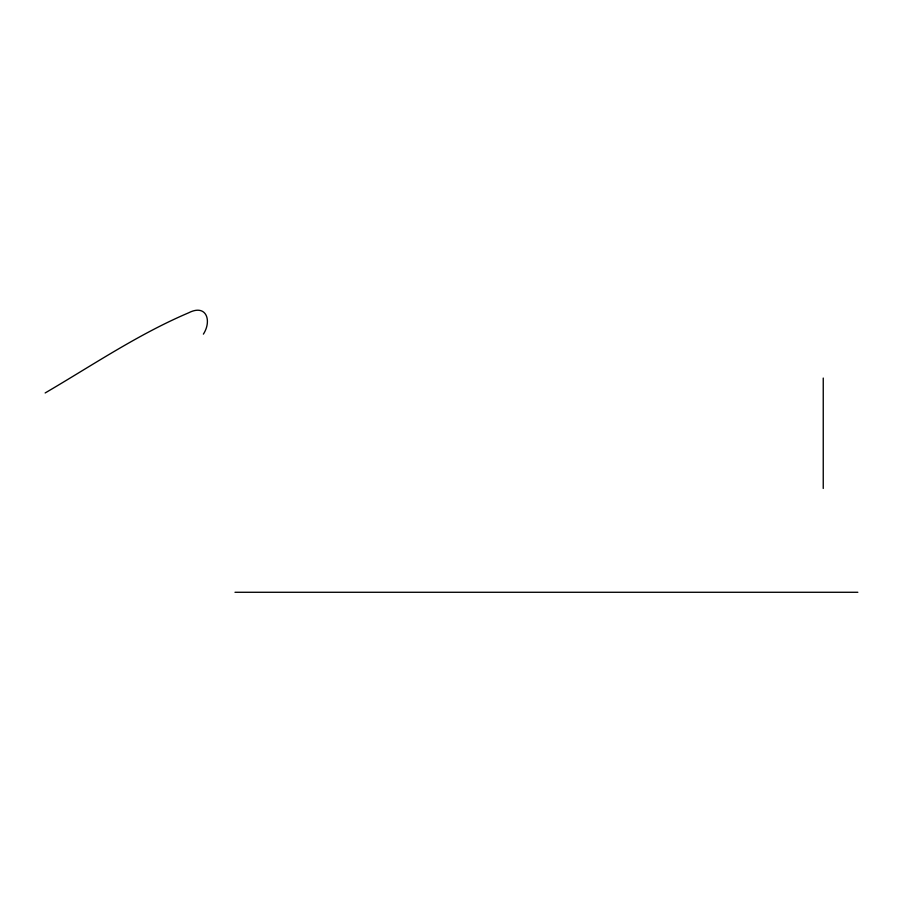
<?xml version="1.0" encoding="UTF-8"?>
<svg xmlns="http://www.w3.org/2000/svg" width="903" height="903" viewBox="0 0 903 903"><rect width="100%" height="100%" fill="white"/><g stroke="black" fill="none" stroke-linecap="round" stroke-linejoin="round"><path stroke-width="1.35" d="M203.389 334.133C212.058 320.712 206.471 303.6 188.592 312.833C138.114 334.302 92.354 365.343 45.15 392.963M234.983 592.278L857.85 592.278M823.243 378.052L823.243 488.467"/></g></svg>
